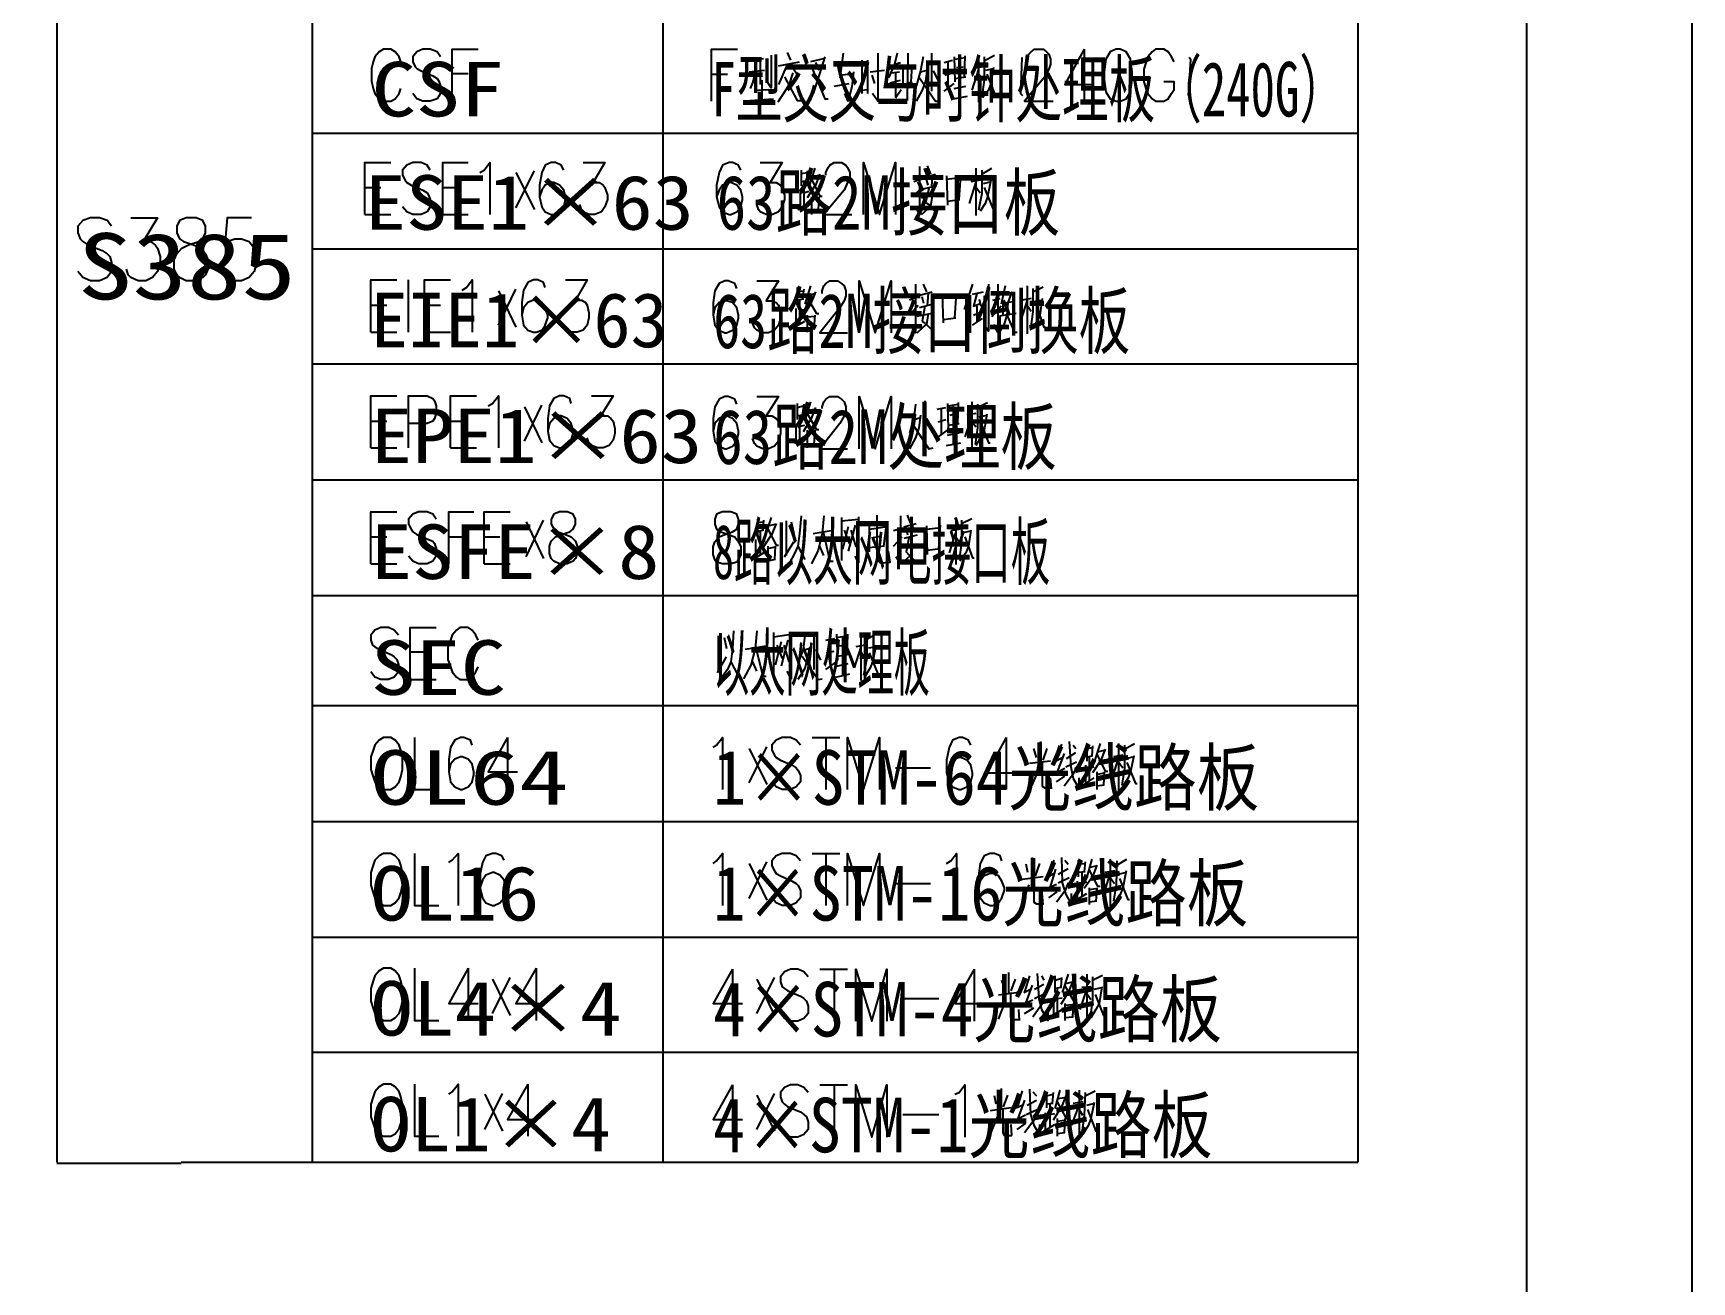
# Model space of a CAD drawing. Header units: metres. Extents: x 17 to 1264, y 17 to 859.
# Drawn here: x 922.9 to 1207.4, y 437.8 to 652 of the extents above; entities that cross this region are included whole.
import ezdxf

# ---------------------------------------------------------------- set-up
doc = ezdxf.new("R2010")
doc.units = ezdxf.units.M
for name, color, linetype in [('LINES', 7, 'Continuous'), ('POLYLINES', 4, 'Continuous'), ('RECTS', 7, 'Continuous'), ('TEXTS', 3, 'Continuous')]:
    doc.layers.add(name, color=color, linetype=linetype)

msp = doc.modelspace()

# ---------------------------------------------------------------- linework, layer by layer
at = {"layer": 'LINES'}
for p, q in [((1179.14, 45.22), (1179.14, 830.45)), ((926.92, 773.86), (926.92, 458.35)), ((970.7, 773.86), (970.7, 458.35)), ((1150.12, 773.86), (1150.12, 458.35)), ((970.7, 654.77), (970.7, 634.9)), ((1030.89, 654.77), (1030.89, 634.9)), ((1103.18, 649.3), (1103.18, 640.37)), ((1046.3, 647.42), (1048.17, 647.71)), ((1047.59, 647.71), (1047.59, 643.25)), ((1048.6, 647.42), (1048.6, 644.26)), ((1050.76, 646.42), (1054.36, 647.14)), ((1052.06, 646.27), (1050.76, 643.25)), ((1052.2, 648.72), (1052.78, 647.42)), ((1053.07, 646.27), (1054.22, 644.54)), ((1058.68, 647.71), (1056.23, 647.14)), ((1057.1, 646.99), (1057.67, 645.7)), ((1061.85, 648.58), (1061.27, 644.4)), ((1061.56, 646.7), (1064.01, 647.14)), ((1065.02, 647.42), (1065.02, 641.66)), ((1065.02, 646.99), (1066.03, 647.14)), ((1066.03, 647.42), (1066.03, 641.66)), ((1070.63, 646.7), (1071.64, 646.99)), ((1072.07, 646.42), (1072.07, 642.96)), ((1073.66, 646.13), (1072.07, 645.84)), ((1072.94, 648.58), (1072.79, 640.51)), ((1073.51, 643.68), (1073.66, 646.42)), ((1076.97, 648.58), (1076.97, 642.1)), ((1079.13, 646.99), (1080.57, 647.42)), ((1079.85, 642.67), (1079.85, 647.14)), ((1080.86, 648), (1081, 643.68)), ((1081, 647.57), (1082.73, 647.86)), ((1081.29, 646.13), (1082.44, 646.27)), ((1081.87, 647.71), (1081.87, 641.09)), ((1082.73, 648.14), (1082.59, 644.54)), ((1085.75, 646.27), (1084.17, 645.98)), ((1085.03, 648.29), (1085.03, 640.22)), ((1086.04, 647.28), (1087.77, 648.29)), ((1086.33, 645.7), (1087.63, 645.98)), ((994.75, 645.12), (997.48, 645.12)), ((1039.24, 644.98), (1041.98, 644.98)), ((1045.72, 645.41), (1048.31, 645.7)), ((1047.88, 643.97), (1047.88, 640.66)), ((1060.27, 642.96), (1062.86, 643.39)), ((1061.27, 644.83), (1063.58, 645.12)), ((1065.02, 644.83), (1065.88, 645.12)), ((1066.46, 645.41), (1068.91, 645.7)), ((1066.75, 644.83), (1067.18, 643.39)), ((1069.91, 643.54), (1071.64, 643.97)), ((1070.06, 645.26), (1071.5, 645.41)), ((1070.78, 645.41), (1070.78, 641.09)), ((1072.07, 643.25), (1073.66, 643.68)), ((1075.1, 645.41), (1076.25, 645.7)), ((1077.26, 645.55), (1078.27, 643.68)), ((1079.13, 642.1), (1080.86, 643.39)), ((1079.27, 644.83), (1080.57, 645.26)), ((1081, 644.26), (1082.87, 644.54)), ((1085.03, 645.84), (1083.88, 642.24)), ((1085.03, 645.12), (1085.75, 644.11)), ((1045.87, 640.51), (1049.9, 640.8)), ((1046.73, 642.24), (1049.03, 642.38)), ((1065.02, 642.24), (1066.03, 642.38)), ((1070.78, 640.94), (1071.79, 642.38)), ((1075.39, 642.24), (1074.38, 640.37)), ((1080.71, 640.8), (1083.16, 641.23)), ((1080.86, 642.53), (1082.87, 642.96)), ((970.7, 634.9), (1037.08, 634.9)), ((970.7, 634.9), (970.7, 615.02)), ((1030.89, 634.9), (1030.89, 615.02)), ((1037.08, 634.9), (1150.12, 634.9)), ((1076.25, 629.28), (1076.83, 627.84)), ((1005.69, 622.08), (1008.86, 628.42)), ((1005.69, 628.13), (1008.86, 621.79)), ((1054.65, 628.56), (1054.65, 625.82)), ((1054.65, 627.98), (1055.66, 628.13)), ((1055.66, 626.69), (1054.65, 626.54)), ((1055.08, 626.54), (1055.08, 622.51)), ((1055.66, 628.42), (1055.51, 626.69)), ((1056.95, 628.85), (1055.95, 625.68)), ((1056.38, 627.41), (1057.67, 627.7)), ((1057.82, 627.84), (1056.95, 625.68)), ((1075.39, 626.98), (1073.95, 626.54)), ((1075.67, 627.26), (1077.69, 627.84)), ((1076.39, 625.97), (1076.11, 626.98)), ((1077.11, 627.7), (1076.97, 625.68)), ((1079.56, 627.55), (1079.71, 622.51)), ((1079.56, 626.98), (1081.87, 627.26)), ((1081.72, 623.52), (1082.01, 627.55)), ((1084.6, 626.54), (1083.45, 622.8)), ((1085.32, 626.83), (1083.74, 626.54)), ((1084.6, 628.85), (1084.6, 620.78)), ((1085.61, 627.84), (1087.34, 628.85)), ((1085.9, 626.26), (1087.05, 626.54)), ((979.77, 625.54), (982.51, 625.54)), ((993.16, 625.54), (995.75, 625.54)), ((1054.51, 622.08), (1054.51, 625.1)), ((1055.08, 624.67), (1055.95, 624.96)), ((1056.95, 625.82), (1055.66, 623.81)), ((1056.38, 623.95), (1056.38, 620.93)), ((1056.38, 623.66), (1057.67, 623.81)), ((1057.67, 623.95), (1057.53, 621.65)), ((1073.8, 623.95), (1075.39, 625.68)), ((1075.24, 623.81), (1077.98, 624.38)), ((1077.83, 625.82), (1075.53, 625.25)), ((1076.54, 625.39), (1075.96, 622.94)), ((1077.11, 624.1), (1076.83, 622.37)), ((1079.71, 623.23), (1081.87, 623.52)), ((1084.6, 625.68), (1085.32, 624.67)), ((979.77, 620.93), (984.23, 620.93)), ((993.16, 620.93), (997.48, 620.93)), ((1054.07, 621.79), (1055.95, 622.94)), ((1057.67, 621.65), (1056.38, 621.5)), ((1076.68, 622.51), (1075.96, 622.94)), ((1076.68, 622.51), (1077.83, 621.22)), ((970.7, 615.02), (1037.08, 615.02)), ((970.7, 615.02), (970.7, 595.3)), ((1030.89, 615.02), (1030.89, 595.3)), ((1037.08, 615.02), (1150.12, 615.02)), ((987.26, 600.77), (987.26, 609.7)), ((1075.53, 608.98), (1076.11, 607.68)), ((1084.03, 608.98), (1082.59, 604.66)), ((1002.67, 601.92), (1005.69, 608.11)), ((1002.67, 607.82), (1005.69, 601.63)), ((1053.93, 608.4), (1053.93, 605.52)), ((1053.93, 607.68), (1054.94, 607.82)), ((1055.08, 606.38), (1053.93, 606.24)), ((1054.36, 606.24), (1054.36, 602.21)), ((1055.08, 608.11), (1054.79, 606.38)), ((1056.23, 608.69), (1055.23, 605.52)), ((1055.8, 607.1), (1056.95, 607.39)), ((1057.1, 607.68), (1056.23, 605.52)), ((1074.67, 606.82), (1073.23, 606.24)), ((1074.95, 607.1), (1077.11, 607.68)), ((1075.67, 605.66), (1075.39, 606.82)), ((1076.39, 607.39), (1076.25, 605.38)), ((1078.84, 607.25), (1078.99, 602.35)), ((1078.84, 606.67), (1081.15, 606.96)), ((1081, 603.22), (1081.29, 607.39)), ((1083.59, 607.1), (1083.59, 600.62)), ((1084.03, 607.25), (1085.9, 607.68)), ((1085.18, 606.38), (1085.47, 605.23)), ((1086.04, 606.96), (1086.04, 603.36)), ((1087.48, 606.24), (1088.78, 606.53)), ((1089.64, 608.69), (1088.92, 605.52)), ((1089.35, 607.25), (1090.65, 607.54)), ((1090.79, 607.68), (1090.07, 605.81)), ((1090.94, 606.24), (1090.94, 603.94)), ((1093.39, 606.24), (1092.23, 602.64)), ((1094.11, 606.53), (1092.52, 606.24)), ((1093.39, 608.69), (1093.39, 600.48)), ((1094.39, 607.68), (1096.12, 608.54)), ((1094.83, 606.1), (1095.98, 606.24)), ((980.78, 605.38), (983.51, 605.38)), ((989.99, 605.38), (992.73, 605.38)), ((1053.79, 601.78), (1053.79, 604.8)), ((1054.36, 604.51), (1055.23, 604.66)), ((1056.23, 605.52), (1054.94, 603.5)), ((1055.66, 603.65), (1055.66, 600.77)), ((1055.66, 603.36), (1056.95, 603.5)), ((1056.95, 603.65), (1056.81, 601.34)), ((1073.23, 603.65), (1074.67, 605.38)), ((1074.52, 603.5), (1077.4, 604.08)), ((1077.26, 605.52), (1074.95, 604.94)), ((1075.82, 605.23), (1075.39, 602.64)), ((1076.39, 603.94), (1076.11, 602.06)), ((1084.17, 603.65), (1085.47, 604.22)), ((1084.75, 605.23), (1084.75, 602.5)), ((1088.92, 605.23), (1087.34, 603.36)), ((1091.51, 603.94), (1088.63, 603.5)), ((1090.94, 605.95), (1089.21, 605.66)), ((1089.21, 605.81), (1089.21, 603.65)), ((1093.39, 605.38), (1094.11, 604.37)), ((980.78, 600.77), (985.24, 600.77)), ((989.99, 600.77), (994.46, 600.77)), ((1053.5, 601.63), (1055.23, 602.64)), ((1056.95, 601.34), (1055.66, 601.2)), ((1075.96, 602.21), (1075.39, 602.64)), ((1075.96, 602.21), (1077.26, 600.91)), ((1078.99, 602.93), (1081.15, 603.22)), ((1084.03, 601.92), (1085.75, 603.07)), ((970.7, 595.3), (1037.08, 595.3)), ((970.7, 595.3), (970.7, 575.42)), ((1030.89, 595.3), (1030.89, 575.42)), ((1037.08, 595.3), (1150.12, 595.3)), ((1007.13, 582.05), (1010.15, 588.24)), ((1007.13, 587.95), (1010.15, 581.76)), ((1053.93, 588.53), (1053.93, 585.79)), ((1053.93, 587.81), (1054.94, 588.1)), ((1055.08, 586.51), (1053.93, 586.37)), ((1054.36, 586.51), (1054.36, 582.34)), ((1055.08, 588.38), (1054.79, 586.51)), ((1056.23, 588.82), (1055.23, 585.65)), ((1055.8, 587.38), (1056.95, 587.52)), ((1057.1, 587.81), (1056.23, 585.65)), ((1075.82, 588.96), (1075.82, 582.62)), ((1077.98, 587.52), (1079.42, 587.81)), ((1078.7, 583.06), (1078.7, 587.66)), ((1079.71, 588.53), (1079.85, 584.21)), ((1079.85, 588.1), (1081.58, 588.38)), ((1080.14, 586.51), (1081.15, 586.8)), ((1080.71, 588.1), (1080.71, 581.62)), ((1081.58, 588.67), (1081.43, 585.07)), ((1083.88, 586.37), (1082.73, 582.77)), ((1084.6, 586.8), (1083.02, 586.51)), ((1083.88, 588.82), (1083.88, 580.75)), ((1084.89, 587.81), (1086.62, 588.67)), ((1085.18, 586.22), (1086.47, 586.51)), ((980.78, 585.5), (983.51, 585.5)), ((994.46, 585.5), (997.19, 585.5)), ((1053.79, 581.9), (1053.79, 584.93)), ((1054.36, 584.64), (1055.23, 584.78)), ((1056.23, 585.79), (1054.94, 583.63)), ((1055.66, 583.92), (1055.66, 580.9)), ((1055.66, 583.49), (1056.95, 583.63)), ((1056.95, 583.92), (1056.81, 581.47)), ((1073.95, 585.79), (1075.1, 586.08)), ((1076.11, 585.94), (1077.11, 584.21)), ((1077.98, 582.62), (1079.71, 583.92)), ((1078.12, 585.36), (1079.42, 585.79)), ((1079.71, 583.06), (1081.72, 583.49)), ((1079.85, 584.78), (1081.72, 585.07)), ((1083.88, 585.5), (1084.6, 584.5)), ((980.78, 580.9), (985.24, 580.9)), ((994.46, 580.9), (998.92, 580.9)), ((1053.5, 581.76), (1055.23, 582.91)), ((1056.95, 581.47), (1055.66, 581.33)), ((1074.23, 582.62), (1073.23, 580.75)), ((1079.56, 581.33), (1082.01, 581.76)), ((970.7, 575.42), (1037.08, 575.42)), ((970.7, 575.42), (970.7, 536.69)), ((1030.89, 575.42), (1030.89, 555.55)), ((1037.08, 575.42), (1150.12, 575.42)), ((1058.54, 569.23), (1058.25, 566.21)), ((1072.79, 569.38), (1073.37, 567.94)), ((1007.42, 562.18), (1010.44, 568.51)), ((1007.42, 568.22), (1010.44, 561.89)), ((1047.16, 568.66), (1047.16, 565.92)), ((1047.16, 568.08), (1048.17, 568.22)), ((1048.17, 566.78), (1047.16, 566.5)), ((1047.59, 566.64), (1047.59, 562.46)), ((1048.17, 568.51), (1048.03, 566.78)), ((1049.47, 568.94), (1048.46, 565.78)), ((1048.89, 567.5), (1050.19, 567.79)), ((1050.33, 567.94), (1049.47, 565.78)), ((1052.06, 568.37), (1052.06, 562.46)), ((1052.92, 568.22), (1053.35, 566.21)), ((1056.67, 566.21), (1060.12, 566.78)), ((1058.39, 566.5), (1059.55, 561.46)), ((1061.56, 568.94), (1061.56, 561.6)), ((1061.56, 568.37), (1064.44, 568.66)), ((1062.71, 567.36), (1061.71, 563.47)), ((1061.99, 566.78), (1062.86, 564.48)), ((1063.87, 567.65), (1062.71, 563.18)), ((1063.15, 566.78), (1064.01, 563.9)), ((1066.31, 567.79), (1066.31, 563.04)), ((1066.31, 566.93), (1069.05, 567.36)), ((1069.19, 567.65), (1068.76, 564.05)), ((1071.93, 567.07), (1070.49, 566.64)), ((1072.22, 567.36), (1074.38, 567.94)), ((1072.94, 565.92), (1072.65, 567.07)), ((1073.8, 567.79), (1073.51, 565.63)), ((1076.11, 567.5), (1076.25, 562.61)), ((1076.11, 566.93), (1078.55, 567.22)), ((1076.25, 566.93), (1078.55, 567.22)), ((1078.27, 563.62), (1078.55, 567.65)), ((1081.15, 566.5), (1079.99, 562.9)), ((1081.87, 566.93), (1080.28, 566.64)), ((1081.15, 568.94), (1081.15, 560.88)), ((1082.15, 567.94), (1083.88, 568.8)), ((1082.44, 566.35), (1083.74, 566.64)), ((980.78, 565.63), (983.51, 565.63)), ((994.17, 565.63), (996.76, 565.63)), ((1000.22, 565.63), (1002.95, 565.63)), ((1046.87, 562.03), (1046.87, 565.2)), ((1047.59, 564.77), (1048.46, 564.91)), ((1049.47, 565.92), (1048.17, 563.9)), ((1048.89, 564.05), (1048.89, 561.02)), ((1048.89, 563.62), (1050.19, 563.9)), ((1050.19, 564.05), (1050.04, 561.74)), ((1051.77, 562.18), (1053.35, 564.77)), ((1058.54, 562.46), (1057.82, 564.05)), ((1068.91, 564.05), (1066.31, 563.76)), ((1066.75, 565.49), (1068.47, 565.78)), ((1070.49, 564.05), (1071.93, 565.63)), ((1071.93, 563.9), (1074.67, 564.34)), ((1074.52, 565.92), (1072.22, 565.34)), ((1073.08, 565.49), (1072.65, 563.04)), ((1073.8, 564.19), (1073.37, 562.46)), ((1076.25, 563.33), (1078.55, 563.62)), ((1081.15, 565.63), (1081.87, 564.62)), ((980.78, 561.02), (985.24, 561.02)), ((1000.22, 561.02), (1004.68, 561.02)), ((1046.59, 561.89), (1048.46, 563.04)), ((1050.19, 561.74), (1048.89, 561.46)), ((1059.55, 561.46), (1060.12, 561.46)), ((1073.23, 562.46), (1072.65, 563.04)), ((1073.23, 562.46), (1074.52, 561.17)), ((970.7, 555.55), (1037.08, 555.55)), ((1030.89, 555.55), (1030.89, 536.69)), ((1037.08, 555.55), (1150.12, 555.55)), ((1047.02, 549.5), (1046.73, 546.48)), ((1049.9, 549.22), (1049.9, 541.87)), ((1056.81, 549.36), (1056.81, 542.88)), ((1064.87, 549.22), (1064.87, 541.01)), ((1040.39, 548.64), (1040.39, 542.59)), ((1041.4, 548.35), (1041.83, 546.48)), ((1045, 546.34), (1048.6, 546.91)), ((1046.87, 546.62), (1048.03, 541.73)), ((1049.9, 548.5), (1052.92, 548.93)), ((1051.19, 547.63), (1050.19, 543.6)), ((1050.47, 547.06), (1051.34, 544.75)), ((1052.35, 547.92), (1051.19, 543.46)), ((1051.63, 547.06), (1052.49, 544.18)), ((1054.94, 546.19), (1055.95, 546.48)), ((1058.83, 547.92), (1060.41, 548.21)), ((1059.69, 543.46), (1059.69, 548.06)), ((1060.7, 548.93), (1060.84, 544.46)), ((1060.7, 548.35), (1062.43, 548.64)), ((1060.99, 546.91), (1062.14, 547.06)), ((1061.71, 548.5), (1061.71, 542.02)), ((1062.57, 548.93), (1062.43, 545.47)), ((1064.87, 546.77), (1063.72, 543.17)), ((1065.59, 547.06), (1064.01, 546.77)), ((1065.88, 548.06), (1067.61, 549.07)), ((1066.17, 546.62), (1067.32, 546.77)), ((987.55, 545.9), (990.28, 545.9)), ((1040.25, 542.3), (1041.83, 545.04)), ((1047.02, 542.59), (1046.3, 544.32)), ((1057.1, 546.34), (1057.96, 544.46)), ((1058.83, 542.88), (1060.7, 544.18)), ((1058.97, 545.76), (1060.27, 546.05)), ((1060.7, 543.46), (1062.71, 543.89)), ((1060.84, 545.18), (1062.57, 545.47)), ((1064.87, 545.9), (1065.45, 544.9)), ((987.55, 541.15), (992.01, 541.15)), ((1048.03, 541.73), (1048.6, 541.73)), ((1055.23, 543.02), (1054.07, 541.15)), ((1060.55, 541.58), (1063, 542.16)), ((970.7, 536.69), (1037.08, 536.69)), ((970.7, 536.69), (970.7, 536.69)), ((970.7, 536.69), (970.7, 458.35)), ((1030.89, 536.69), (1030.89, 536.69)), ((1030.89, 536.69), (1030.89, 516.82)), ((1037.08, 536.69), (1150.12, 536.69)), ((1004.25, 531.22), (1004.25, 522.29)), ((1045.72, 523.44), (1048.75, 529.63)), ((1045.72, 529.34), (1048.75, 523.15)), ((1056.52, 531.22), (1061.27, 531.22)), ((1058.83, 531.22), (1058.83, 522.29)), ((1089.79, 531.22), (1089.79, 522.29)), ((1094.97, 527.76), (1094.54, 529.34)), ((1095.69, 530.5), (1095.69, 527.04)), ((1096.12, 527.33), (1096.84, 529.34)), ((1099.29, 530.06), (1098.43, 527.33)), ((1101.31, 529.92), (1101.74, 529.34)), ((1103.61, 529.92), (1103.61, 527.18)), ((1103.61, 529.34), (1104.62, 529.49)), ((1104.62, 529.78), (1104.47, 528.05)), ((1105.91, 530.21), (1104.91, 527.04)), ((1109.08, 530.21), (1109.08, 522.14)), ((1110.09, 529.2), (1111.82, 530.21)), ((1097.42, 527.18), (1093.82, 526.75)), ((1098.28, 527.18), (1099.43, 527.76)), ((1099.72, 528.48), (1098.57, 525.31)), ((1100.01, 526.18), (1101.88, 527.04)), ((1100.15, 527.62), (1101.74, 528.62)), ((1103.47, 523.3), (1103.47, 526.46)), ((1104.62, 528.05), (1103.61, 527.76)), ((1104.04, 527.9), (1104.04, 523.87)), ((1105.91, 527.18), (1104.62, 525.17)), ((1105.48, 528.77), (1106.63, 529.06)), ((1106.78, 529.2), (1105.91, 527.04)), ((1109.08, 527.76), (1107.93, 524.16)), ((1109.8, 528.19), (1108.22, 527.9)), ((1109.08, 527.04), (1109.8, 526.03)), ((1110.38, 527.62), (1111.53, 527.9)), ((1070.78, 526.03), (1076.83, 526.03)), ((1097.56, 522.43), (1097.42, 524.3)), ((1099.87, 525.89), (1098.43, 525.17)), ((1098.43, 523.58), (1099.87, 524.59)), ((1103.18, 523.15), (1104.91, 524.3)), ((1104.04, 526.03), (1104.91, 526.18)), ((1105.34, 525.31), (1105.34, 522.29)), ((1105.34, 524.88), (1106.63, 525.17)), ((1106.63, 525.31), (1106.49, 523.01)), ((1106.63, 523.01), (1105.34, 522.86)), ((970.7, 516.82), (1037.08, 516.82)), ((1030.89, 516.82), (1030.89, 496.94)), ((1037.08, 516.82), (1150.12, 516.82)), ((1045.72, 503.57), (1048.75, 509.9)), ((1045.72, 509.62), (1048.75, 503.28)), ((1056.52, 511.34), (1061.27, 511.34)), ((1058.83, 511.34), (1058.83, 502.42)), ((1093.53, 508.03), (1093.24, 509.47)), ((1094.25, 510.62), (1094.25, 507.17)), ((1094.83, 507.46), (1095.55, 509.62)), ((1097.99, 510.19), (1097.13, 507.46)), ((1099.87, 510.19), (1100.44, 509.47)), ((1102.17, 510.19), (1102.17, 507.31)), ((1102.17, 509.47), (1103.18, 509.62)), ((1103.32, 509.9), (1103.18, 508.18)), ((1104.47, 510.34), (1103.61, 507.31)), ((1107.64, 510.34), (1107.64, 502.27)), ((1108.79, 509.33), (1110.52, 510.34)), ((1096.12, 507.31), (1092.52, 506.88)), ((1096.99, 507.31), (1097.99, 507.89)), ((1098.28, 508.61), (1097.27, 505.44)), ((1098.71, 507.74), (1100.44, 508.75)), ((1098.71, 506.3), (1100.59, 507.17)), ((1102.03, 503.57), (1102.03, 506.59)), ((1103.32, 508.18), (1102.17, 508.03)), ((1102.75, 508.03), (1102.75, 504)), ((1104.62, 507.31), (1103.18, 505.3)), ((1104.04, 508.9), (1105.19, 509.18)), ((1105.34, 509.33), (1104.62, 507.31)), ((1107.64, 508.03), (1106.49, 504.29)), ((1108.51, 508.32), (1106.78, 508.03)), ((1107.64, 507.17), (1108.36, 506.16)), ((1109.08, 507.74), (1110.23, 508.03)), ((1070.78, 506.16), (1076.83, 506.16)), ((1092.52, 502.78), (1093.75, 505.94)), ((1096.12, 502.56), (1095.98, 504.43)), ((1098.43, 506.02), (1097.13, 505.44)), ((1097.13, 503.71), (1098.57, 504.72)), ((1101.74, 503.28), (1103.61, 504.43)), ((1102.75, 506.16), (1103.61, 506.45)), ((1104.04, 505.44), (1104.04, 502.56)), ((1104.04, 505.15), (1105.19, 505.3)), ((1105.34, 505.44), (1105.19, 503.14)), ((1105.34, 503.14), (1104.04, 502.99)), ((970.7, 496.94), (1037.08, 496.94)), ((1030.89, 496.94), (1030.89, 477.22)), ((1037.08, 496.94), (1150.12, 496.94)), ((997.48, 491.62), (997.48, 482.69)), ((1001.66, 483.84), (1004.68, 490.03)), ((1001.66, 489.74), (1004.68, 483.55)), ((1009.15, 491.62), (1009.15, 482.69)), ((1042.84, 491.47), (1042.84, 482.54)), ((1047.02, 483.84), (1050.04, 490.03)), ((1047.02, 489.74), (1050.04, 483.55)), ((1057.82, 491.47), (1062.57, 491.47)), ((1060.27, 491.47), (1060.27, 482.54)), ((1084.31, 491.47), (1084.31, 482.54)), ((1089.5, 488.16), (1089.07, 489.6)), ((1090.22, 490.9), (1090.22, 487.3)), ((1090.65, 487.73), (1091.37, 489.74)), ((1093.82, 490.32), (1092.95, 487.58)), ((1095.83, 490.32), (1096.27, 489.6)), ((1098.14, 490.32), (1098.14, 487.44)), ((1098.14, 489.6), (1099.15, 489.89)), ((1099.29, 490.03), (1099.15, 488.3)), ((1100.44, 490.61), (1099.43, 487.44)), ((1101.31, 489.6), (1100.44, 487.44)), ((1103.61, 490.61), (1103.61, 482.4)), ((1104.62, 489.6), (1106.35, 490.46)), ((1091.95, 487.44), (1088.49, 487.01)), ((1092.81, 487.44), (1093.96, 488.02)), ((1094.25, 488.74), (1093.1, 485.57)), ((1094.68, 488.02), (1096.27, 488.88)), ((1094.68, 486.43), (1096.41, 487.3)), ((1097.99, 483.7), (1097.99, 486.72)), ((1099.29, 488.3), (1098.14, 488.16)), ((1098.57, 488.3), (1098.57, 484.13)), ((1100.44, 487.44), (1099.15, 485.42)), ((1100.01, 489.02), (1101.16, 489.31)), ((1103.61, 488.16), (1102.46, 484.56)), ((1104.33, 488.45), (1102.75, 488.3)), ((1103.61, 487.3), (1104.33, 486.29)), ((1104.91, 488.02), (1106.2, 488.3)), ((1072.07, 486.43), (1078.27, 486.43)), ((1088.49, 482.9), (1089.71, 486.07)), ((1092.09, 482.69), (1091.95, 484.56)), ((1094.39, 486.14), (1092.95, 485.57)), ((1092.95, 483.84), (1094.54, 484.85)), ((1097.71, 483.55), (1099.43, 484.56)), ((1098.57, 486.43), (1099.43, 486.58)), ((1099.87, 485.57), (1099.87, 482.69)), ((1099.87, 485.28), (1101.16, 485.42)), ((1101.31, 485.57), (1101.16, 483.26)), ((1101.31, 483.26), (1099.87, 483.12)), ((970.7, 477.22), (1037.08, 477.22)), ((1030.89, 477.22), (1030.89, 458.35)), ((1037.08, 477.22), (1150.12, 477.22)), ((1000.36, 463.97), (1003.39, 470.16)), ((1000.36, 470.02), (1003.39, 463.68)), ((1007.71, 471.74), (1007.71, 462.82)), ((1042.84, 471.6), (1042.84, 462.67)), ((1047.02, 463.97), (1050.04, 470.16)), ((1047.02, 469.87), (1050.04, 463.68)), ((1057.82, 471.6), (1062.57, 471.6)), ((1060.27, 471.6), (1060.27, 462.67)), ((1088.06, 468.29), (1087.77, 469.73)), ((1088.92, 471.02), (1088.92, 467.42)), ((1089.35, 467.86), (1090.07, 469.87)), ((1092.52, 470.59), (1091.66, 467.71)), ((1094.39, 470.45), (1094.97, 469.73)), ((1096.7, 470.45), (1096.7, 467.71)), ((1096.7, 469.73), (1097.85, 470.02)), ((1097.85, 470.3), (1097.71, 468.43)), ((1099, 470.74), (1098.14, 467.57)), ((1100.01, 469.73), (1099.15, 467.57)), ((1102.31, 470.74), (1102.31, 462.67)), ((1103.32, 469.73), (1105.05, 470.59)), ((1090.65, 467.71), (1087.05, 467.14)), ((1091.51, 467.71), (1092.52, 468.14)), ((1092.95, 469.01), (1091.8, 465.84)), ((1093.24, 466.56), (1095.11, 467.42)), ((1093.39, 468.14), (1094.97, 469.01)), ((1096.55, 463.82), (1096.55, 466.85)), ((1097.85, 468.43), (1096.7, 468.29)), ((1097.27, 468.43), (1097.27, 464.26)), ((1097.27, 466.56), (1098.14, 466.7)), ((1099.15, 467.71), (1097.85, 465.55)), ((1098.57, 469.3), (1099.87, 469.44)), ((1102.31, 468.29), (1101.02, 464.69)), ((1103.03, 468.72), (1101.31, 468.43)), ((1102.31, 467.42), (1102.89, 466.42)), ((1103.61, 468.14), (1104.76, 468.43)), ((1072.07, 466.56), (1078.27, 466.56)), ((1087.05, 463.03), (1088.35, 466.27)), ((1090.79, 462.96), (1090.65, 464.83)), ((1093.1, 466.42), (1091.66, 465.7)), ((1091.66, 463.97), (1093.1, 464.98)), ((1096.27, 463.68), (1098.14, 464.83)), ((1098.57, 465.84), (1098.57, 462.82)), ((1098.57, 465.41), (1099.87, 465.55)), ((1099.87, 465.84), (1099.72, 463.39)), ((1099.87, 463.39), (1098.57, 463.25)), ((926.92, 458.21), (948.23, 458.21)), ((948.23, 458.35), (1037.08, 458.35)), ((1030.89, 458.35), (1030.89, 458.35)), ((1037.08, 458.35), (1150.12, 458.35))]:
    msp.add_line(p, q, dxfattribs=at)
at = {"layer": 'POLYLINES'}
for points in [[(985.96, 647.14), (985.67, 648), (984.95, 648.86), (984.23, 649.3), (982.94, 649.3), (982.22, 648.86), (981.5, 648), (981.21, 647.14), (980.92, 645.98), (980.92, 643.82), (981.21, 642.53), (981.5, 641.66), (982.22, 640.8), (982.94, 640.37), (984.23, 640.37), (984.95, 640.8), (985.67, 641.66), (985.96, 642.53)], [(992.73, 648), (992.15, 648.86), (991, 649.3), (989.71, 649.3), (988.7, 648.86), (987.98, 648), (987.98, 647.14), (988.41, 646.27), (988.7, 645.98), (989.42, 645.55), (991.43, 644.69), (992.15, 644.26), (992.44, 643.82), (992.73, 642.96), (992.73, 641.66), (992.15, 640.8), (991, 640.37), (989.71, 640.37), (988.7, 640.8), (987.98, 641.66)], [(994.75, 640.37), (994.75, 649.3), (999.21, 649.3)], [(1039.24, 640.37), (1039.24, 649.3), (1043.71, 649.3)], [(1093.39, 647.14), (1093.39, 647.57), (1093.67, 648.43), (1094.11, 648.86), (1094.68, 649.3), (1096.12, 649.3), (1096.7, 648.86), (1097.13, 648.43), (1097.42, 647.57), (1097.42, 646.7), (1097.13, 645.84), (1096.41, 644.54), (1092.95, 640.37), (1097.85, 640.37)], [(1103.18, 649.3), (1099.87, 643.25), (1104.91, 643.25)], [(1108.65, 649.3), (1107.64, 648.86), (1106.92, 647.57), (1106.63, 645.41), (1106.63, 644.11), (1106.92, 641.95), (1107.64, 640.8), (1108.65, 640.37), (1109.37, 640.37), (1110.38, 640.8), (1111.1, 641.95), (1111.39, 644.11), (1111.39, 645.41), (1111.1, 647.57), (1110.38, 648.86), (1109.37, 649.3), (1108.65, 649.3)], [(1118.59, 647.14), (1118.15, 648), (1117.58, 648.86), (1116.86, 649.3), (1115.42, 649.3), (1114.84, 648.86), (1114.12, 648), (1113.83, 647.14), (1113.4, 645.84), (1113.4, 643.68), (1113.83, 642.38), (1114.12, 641.66), (1114.84, 640.8), (1115.42, 640.37), (1116.86, 640.37), (1117.58, 640.8), (1118.15, 641.66), (1118.59, 642.38), (1118.59, 643.68), (1116.86, 643.68)], [(1046.87, 647.42), (1046.87, 645.55), (1046.3, 643.54), (1045.87, 642.53)], [(1049.47, 648.29), (1049.47, 642.67), (1048.75, 643.82)], [(1058.68, 648), (1057.39, 643.82), (1056.67, 641.66), (1055.95, 640.66)], [(1056.38, 646.27), (1058.68, 640.8), (1059.26, 640.8)], [(1067.75, 648.58), (1067.75, 640.37), (1066.89, 641.66)], [(1071.07, 648.58), (1070.63, 646.7), (1069.63, 644.4)], [(1075.53, 648), (1075.1, 645.55), (1074.38, 642.96)], [(1076.25, 645.98), (1075.96, 643.82), (1075.39, 642.24)], [(1086.04, 648), (1086.04, 643.97), (1085.61, 641.09)], [(1087.63, 646.13), (1087.19, 643.39), (1086.76, 642.24), (1085.75, 640.94)], [(1092.5, 647.86), (1092.28, 641.7), (1092.57, 641.35)], [(1121.09, 641.35), (1121.45, 647.49), (1121.17, 647.86)], [(1053.21, 645.26), (1052.49, 643.1), (1050.62, 640.22)], [(1051.77, 644.54), (1053.93, 640.51), (1054.65, 640.51)], [(1063.58, 645.41), (1063.29, 642.82), (1062.71, 640.37), (1062.14, 641.66)], [(1074.95, 644.4), (1077.69, 640.37), (1078.41, 640.37)], [(1086.47, 644.98), (1087.91, 641.38), (1088.2, 641.38)], [(979.77, 620.93), (979.77, 629.86), (984.23, 629.86)], [(991, 628.56), (990.43, 629.42), (989.42, 629.86), (987.98, 629.86), (986.97, 629.42), (986.25, 628.56), (986.25, 627.7), (986.68, 626.83), (986.97, 626.4), (987.69, 625.97), (989.71, 625.1), (990.43, 624.67), (990.71, 624.24), (991, 623.52), (991, 622.22), (990.43, 621.36), (989.42, 620.93), (987.98, 620.93), (986.97, 621.36), (986.25, 622.22)], [(993.16, 620.93), (993.16, 629.86), (997.48, 629.86)], [(999.5, 628.13), (1000.22, 628.56), (1001.23, 629.86), (1001.23, 620.93)], [(1013.9, 628.56), (1013.47, 629.42), (1012.46, 629.86), (1011.74, 629.86), (1010.73, 629.42), (1010.15, 628.13), (1009.72, 625.97), (1009.72, 623.95), (1010.15, 622.22), (1010.73, 621.36), (1011.74, 620.93), (1012.17, 620.93), (1013.18, 621.36), (1013.9, 622.22), (1014.19, 623.52), (1014.19, 623.95), (1013.9, 625.1), (1013.18, 625.97), (1012.17, 626.4), (1011.74, 626.4), (1010.73, 625.97), (1010.15, 625.1), (1009.72, 623.95)], [(1017.21, 629.86), (1020.95, 629.86), (1018.94, 626.4), (1019.95, 626.4), (1020.67, 625.97), (1020.95, 625.54), (1021.39, 624.24), (1021.39, 623.52), (1020.95, 622.22), (1020.38, 621.36), (1019.23, 620.93), (1018.22, 620.93), (1017.21, 621.36), (1016.92, 621.79), (1016.63, 622.66)], [(1044.28, 628.56), (1043.85, 629.42), (1042.84, 629.86), (1042.27, 629.86), (1041.11, 629.42), (1040.54, 628.13), (1040.11, 625.97), (1040.11, 623.95), (1040.54, 622.22), (1041.11, 621.36), (1042.27, 620.93), (1042.55, 620.93), (1043.56, 621.36), (1044.28, 622.22), (1044.57, 623.52), (1044.57, 623.95), (1044.28, 625.1), (1043.56, 625.97), (1042.55, 626.4), (1042.27, 626.4), (1041.11, 625.97), (1040.54, 625.1), (1040.11, 623.95)], [(1047.59, 629.86), (1051.34, 629.86), (1049.32, 626.4), (1050.33, 626.4), (1051.05, 625.97), (1051.34, 625.54), (1051.77, 624.24), (1051.77, 623.52), (1051.34, 622.22), (1050.76, 621.36), (1049.75, 620.93), (1048.6, 620.93), (1047.59, 621.36), (1047.31, 621.79), (1047.02, 622.66)], [(1058.83, 627.7), (1058.83, 628.13), (1059.26, 628.99), (1059.55, 629.42), (1060.27, 629.86), (1061.56, 629.86), (1062.28, 629.42), (1062.57, 628.99), (1063, 628.13), (1063, 627.26), (1062.57, 626.4), (1061.99, 625.1), (1058.54, 620.93), (1063.29, 620.93)], [(1065.31, 620.93), (1065.31, 629.86), (1068.04, 620.93), (1070.78, 629.86), (1070.78, 620.93)], [(1074.95, 629.14), (1074.95, 620.93), (1074.38, 622.08)], [(1056.38, 626.98), (1057.82, 624.1), (1058.25, 624.1)], [(1085.61, 628.56), (1085.61, 624.53), (1085.03, 621.65)], [(1087.19, 626.83), (1086.62, 623.95), (1086.19, 622.8), (1085.32, 621.5)], [(1086.04, 625.54), (1087.48, 621.94), (1087.77, 621.94)], [(1075.24, 620.93), (1076.25, 621.79), (1076.83, 622.37)], [(936.28, 618.91), (935.56, 619.92), (934.27, 620.35), (932.68, 620.35), (931.39, 619.92), (930.52, 618.91), (930.52, 617.76), (930.95, 616.75), (931.39, 616.32), (932.25, 615.74), (934.7, 614.74), (935.56, 614.16), (935.99, 613.73), (936.28, 612.72), (936.28, 611.14), (935.56, 610.13), (934.27, 609.55), (932.68, 609.55), (931.39, 610.13), (930.52, 611.14)], [(939.59, 620.35), (944.2, 620.35), (941.75, 616.32), (942.91, 616.32), (943.77, 615.74), (944.2, 615.17), (944.63, 613.73), (944.63, 612.72), (944.2, 611.14), (943.34, 610.13), (942.19, 609.55), (940.89, 609.55), (939.59, 610.13), (939.16, 610.56), (938.87, 611.57)], [(949.1, 620.35), (947.95, 619.92), (947.51, 618.91), (947.51, 617.76), (947.95, 616.75), (948.67, 616.32), (950.39, 615.74), (951.69, 615.17), (952.41, 614.16), (952.84, 613.15), (952.84, 611.57), (952.41, 610.56), (951.98, 610.13), (950.83, 609.55), (949.1, 609.55), (947.95, 610.13), (947.51, 610.56), (947.08, 611.57), (947.08, 613.15), (947.51, 614.16), (948.38, 615.17), (949.53, 615.74), (951.26, 616.32), (951.98, 616.75), (952.41, 617.76), (952.41, 618.91), (951.98, 619.92), (950.83, 620.35), (949.1, 620.35)], [(960.33, 620.35), (956.15, 620.35), (955.72, 615.74), (956.15, 616.32), (957.45, 616.75), (958.6, 616.75), (959.9, 616.32), (960.76, 615.17), (961.19, 613.73), (961.19, 612.72), (960.76, 611.14), (959.9, 610.13), (958.6, 609.55), (957.45, 609.55), (956.15, 610.13), (955.72, 610.56), (955.29, 611.57)], [(980.78, 600.77), (980.78, 609.7), (985.24, 609.7)], [(989.99, 600.77), (989.99, 609.7), (994.46, 609.7)], [(996.47, 607.97), (997.19, 608.4), (998.2, 609.7), (998.2, 600.77)], [(1010.73, 608.4), (1010.44, 609.26), (1009.43, 609.7), (1008.71, 609.7), (1007.71, 609.26), (1006.99, 607.97), (1006.7, 605.81), (1006.7, 603.65), (1006.99, 601.92), (1007.71, 601.06), (1008.71, 600.77), (1009.15, 600.77), (1010.15, 601.06), (1010.73, 601.92), (1011.16, 603.22), (1011.16, 603.65), (1010.73, 604.94), (1010.15, 605.81), (1009.15, 606.24), (1008.71, 606.24), (1007.71, 605.81), (1006.99, 604.94), (1006.7, 603.65)], [(1014.19, 609.7), (1017.93, 609.7), (1015.91, 606.24), (1016.92, 606.24), (1017.64, 605.81), (1017.93, 605.38), (1018.22, 604.08), (1018.22, 603.22), (1017.93, 601.92), (1017.21, 601.06), (1016.2, 600.77), (1015.19, 600.77), (1014.19, 601.06), (1013.9, 601.49), (1013.47, 602.35)], [(1043.56, 608.26), (1043.27, 609.12), (1042.12, 609.55), (1041.55, 609.55), (1040.54, 609.12), (1039.82, 607.82), (1039.53, 605.81), (1039.53, 603.65), (1039.82, 601.92), (1040.54, 601.06), (1041.55, 600.62), (1041.83, 600.62), (1042.84, 601.06), (1043.56, 601.92), (1043.85, 603.22), (1043.85, 603.65), (1043.56, 604.94), (1042.84, 605.81), (1041.83, 606.1), (1041.55, 606.1), (1040.54, 605.81), (1039.82, 604.94), (1039.53, 603.65)], [(1047.02, 609.55), (1050.76, 609.55), (1048.6, 606.1), (1049.61, 606.1), (1050.33, 605.81), (1050.76, 605.38), (1051.05, 604.08), (1051.05, 603.22), (1050.76, 601.92), (1050.04, 601.06), (1049.03, 600.62), (1048.03, 600.62), (1047.02, 601.06), (1046.59, 601.49), (1046.3, 602.35)], [(1058.25, 607.39), (1058.25, 607.82), (1058.54, 608.69), (1058.83, 609.12), (1059.55, 609.55), (1060.84, 609.55), (1061.56, 609.12), (1061.99, 608.69), (1062.28, 607.82), (1062.28, 606.96), (1061.99, 606.1), (1061.27, 604.94), (1057.82, 600.62), (1062.57, 600.62)], [(1064.59, 600.62), (1064.59, 609.55), (1067.32, 600.62), (1070.06, 609.55), (1070.06, 600.62)], [(1074.23, 608.98), (1074.23, 600.62), (1073.66, 601.78)], [(1086.76, 608.98), (1086.76, 600.91), (1086.04, 602.06)], [(1088.35, 608.98), (1088.35, 600.77), (1087.63, 602.06)], [(1055.66, 606.67), (1057.24, 603.94), (1057.67, 603.94)], [(1084.75, 607.39), (1084.17, 605.23), (1085.32, 605.66)], [(1094.39, 608.26), (1094.39, 604.22), (1093.96, 601.34)], [(1095.98, 606.53), (1095.55, 603.65), (1095.11, 602.64), (1094.11, 601.2)], [(1090.07, 605.81), (1089.93, 603.65), (1089.35, 601.78), (1088.63, 600.77)], [(1089.93, 603.65), (1091.23, 600.77), (1091.66, 600.77)], [(1094.97, 605.23), (1096.27, 601.63), (1096.55, 601.63)], [(1074.52, 600.62), (1075.53, 601.63), (1076.11, 602.06)], [(980.78, 580.9), (980.78, 589.82), (985.24, 589.82)], [(987.26, 580.9), (987.26, 589.82), (990.43, 589.82), (991.43, 589.39), (991.72, 588.96), (992.01, 588.1), (992.01, 586.8), (991.72, 585.94), (991.43, 585.5), (990.43, 585.07), (987.26, 585.07)], [(994.46, 580.9), (994.46, 589.82), (998.92, 589.82)], [(1000.94, 588.1), (1001.66, 588.53), (1002.67, 589.82), (1002.67, 580.9)], [(1015.19, 588.53), (1014.91, 589.39), (1013.9, 589.82), (1013.18, 589.82), (1012.17, 589.39), (1011.45, 588.1), (1011.16, 585.94), (1011.16, 583.78), (1011.45, 582.19), (1012.17, 581.33), (1013.18, 580.9), (1013.47, 580.9), (1014.47, 581.33), (1015.19, 582.19), (1015.48, 583.34), (1015.48, 583.78), (1015.19, 585.07), (1014.47, 585.94), (1013.47, 586.37), (1013.18, 586.37), (1012.17, 585.94), (1011.45, 585.07), (1011.16, 583.78)], [(1018.65, 589.82), (1022.39, 589.82), (1020.23, 586.37), (1021.39, 586.37), (1021.96, 585.94), (1022.39, 585.5), (1022.68, 584.21), (1022.68, 583.34), (1022.39, 582.19), (1021.67, 581.33), (1020.67, 580.9), (1019.66, 580.9), (1018.65, 581.33), (1018.22, 581.76), (1017.93, 582.62)], [(1043.56, 588.38), (1043.27, 589.25), (1042.12, 589.68), (1041.55, 589.68), (1040.54, 589.25), (1039.82, 587.95), (1039.53, 585.94), (1039.53, 583.78), (1039.82, 582.05), (1040.54, 581.18), (1041.55, 580.75), (1041.83, 580.75), (1042.84, 581.18), (1043.56, 582.05), (1043.85, 583.34), (1043.85, 583.78), (1043.56, 585.07), (1042.84, 585.94), (1041.83, 586.37), (1041.55, 586.37), (1040.54, 585.94), (1039.82, 585.07), (1039.53, 583.78)], [(1047.02, 589.68), (1050.76, 589.68), (1048.6, 586.37), (1049.61, 586.37), (1050.33, 585.94), (1050.76, 585.5), (1051.05, 584.21), (1051.05, 583.34), (1050.76, 582.05), (1050.04, 581.18), (1049.03, 580.75), (1048.03, 580.75), (1047.02, 581.18), (1046.59, 581.62), (1046.3, 582.48)], [(1058.25, 587.66), (1058.25, 587.95), (1058.54, 588.82), (1058.83, 589.25), (1059.55, 589.68), (1060.84, 589.68), (1061.56, 589.25), (1061.99, 588.82), (1062.28, 587.95), (1062.28, 587.23), (1061.99, 586.37), (1061.27, 585.07), (1057.82, 580.75), (1062.57, 580.75)], [(1064.59, 580.75), (1064.59, 589.68), (1067.32, 580.75), (1070.06, 589.68), (1070.06, 580.75)], [(1055.66, 586.8), (1057.24, 584.06), (1057.67, 584.06)], [(1074.23, 588.38), (1073.95, 585.94), (1073.23, 583.49)], [(1075.1, 586.51), (1074.81, 584.35), (1074.23, 582.62)], [(1084.89, 588.38), (1084.89, 584.35), (1084.46, 581.47)], [(1086.47, 586.66), (1086.04, 583.92), (1085.47, 582.77), (1084.6, 581.33)], [(1073.8, 584.93), (1076.54, 580.75), (1077.26, 580.9)], [(1085.32, 585.5), (1086.76, 581.76), (1087.05, 581.76)], [(980.78, 561.02), (980.78, 569.95), (985.24, 569.95)], [(992.01, 568.66), (991.43, 569.52), (990.43, 569.95), (988.99, 569.95), (987.98, 569.52), (987.26, 568.66), (987.26, 567.79), (987.69, 566.93), (987.98, 566.5), (988.7, 566.06), (990.71, 565.2), (991.43, 564.91), (991.72, 564.48), (992.01, 563.62), (992.01, 562.32), (991.43, 561.46), (990.43, 561.02), (988.99, 561.02), (987.98, 561.46), (987.26, 562.32)], [(994.17, 561.02), (994.17, 569.95), (998.49, 569.95)], [(1000.22, 561.02), (1000.22, 569.95), (1004.68, 569.95)], [(1013.18, 569.95), (1012.17, 569.52), (1011.74, 568.66), (1011.74, 567.79), (1012.17, 566.93), (1012.89, 566.5), (1014.19, 566.06), (1015.19, 565.63), (1015.91, 564.91), (1016.2, 564.05), (1016.2, 562.75), (1015.91, 561.89), (1015.48, 561.46), (1014.47, 561.02), (1013.18, 561.02), (1012.17, 561.46), (1011.74, 561.89), (1011.45, 562.75), (1011.45, 564.05), (1011.74, 564.91), (1012.46, 565.63), (1013.47, 566.06), (1014.91, 566.5), (1015.48, 566.93), (1015.91, 567.79), (1015.91, 568.66), (1015.48, 569.52), (1014.47, 569.95), (1013.18, 569.95)], [(1041.11, 569.95), (1040.11, 569.52), (1039.82, 568.66), (1039.82, 567.79), (1040.11, 566.93), (1040.83, 566.5), (1042.12, 566.06), (1043.27, 565.63), (1043.85, 564.77), (1044.28, 563.9), (1044.28, 562.61), (1043.85, 561.74), (1043.56, 561.31), (1042.55, 561.02), (1041.11, 561.02), (1040.11, 561.31), (1039.82, 561.74), (1039.53, 562.61), (1039.53, 563.9), (1039.82, 564.77), (1040.54, 565.63), (1041.55, 566.06), (1042.84, 566.5), (1043.56, 566.93), (1043.85, 567.79), (1043.85, 568.66), (1043.56, 569.52), (1042.55, 569.95), (1041.11, 569.95)], [(1054.65, 569.23), (1054.36, 566.21), (1054.07, 564.05), (1055.23, 561.74)], [(1067.61, 569.38), (1067.61, 562.18), (1067.75, 561.74), (1067.9, 561.46), (1068.19, 561.17), (1069.91, 561.31), (1069.63, 563.18)], [(1071.64, 569.23), (1071.64, 561.02), (1070.92, 562.18)], [(1048.89, 566.93), (1050.33, 564.19), (1050.76, 564.19)], [(1064.44, 569.09), (1064.44, 561.17), (1063.87, 562.32)], [(1082.15, 568.51), (1082.15, 564.62), (1081.72, 561.74)], [(1083.74, 566.78), (1083.31, 564.05), (1082.87, 562.9), (1081.87, 561.46)], [(1054.07, 564.05), (1053.5, 562.75), (1052.63, 561.17)], [(1058.25, 566.21), (1057.53, 563.33), (1056.38, 561.02)], [(1082.73, 565.63), (1084.03, 562.03), (1084.31, 562.03)], [(1071.93, 561.02), (1072.79, 561.89), (1073.37, 562.46)], [(985.53, 548.78), (984.81, 549.65), (983.8, 550.08), (982.51, 550.08), (981.5, 549.65), (980.78, 548.78), (980.78, 547.92), (981.07, 547.06), (981.5, 546.77), (982.22, 546.34), (984.23, 545.47), (984.81, 545.04), (985.24, 544.61), (985.53, 543.74), (985.53, 542.45), (984.81, 541.58), (983.8, 541.15), (982.51, 541.15), (981.5, 541.58), (980.78, 542.45)], [(987.55, 541.15), (987.55, 550.08), (992.01, 550.08)], [(999.21, 547.92), (998.78, 548.78), (998.2, 549.65), (997.48, 550.08), (996.04, 550.08), (995.47, 549.65), (994.75, 548.78), (994.46, 547.92), (994.03, 546.77), (994.03, 544.61), (994.46, 543.31), (994.75, 542.45), (995.47, 541.58), (996.04, 541.15), (997.48, 541.15), (998.2, 541.58), (998.78, 542.45), (999.21, 543.31)], [(1042.99, 549.5), (1042.84, 546.48), (1042.55, 544.18), (1043.71, 542.02)], [(1052.92, 549.22), (1052.92, 541.3), (1052.2, 542.59)], [(1046.73, 546.48), (1046.01, 543.6), (1044.71, 541.3)], [(1055.23, 548.78), (1054.94, 546.34), (1054.07, 543.89)], [(1056.09, 546.77), (1055.66, 544.75), (1055.23, 543.02)], [(1065.88, 548.78), (1065.88, 544.75), (1065.31, 541.87)], [(1067.47, 547.06), (1066.89, 544.18), (1066.46, 543.17), (1065.59, 541.73)], [(1042.55, 544.18), (1041.98, 542.88), (1040.97, 541.44)], [(1054.79, 545.18), (1057.53, 541.15), (1058.25, 541.3)], [(1066.31, 545.76), (1067.75, 542.16), (1068.04, 542.16)], [(982.94, 531.22), (982.22, 530.78), (981.5, 529.92), (981.21, 529.06), (980.78, 527.9), (980.78, 525.74), (981.21, 524.45), (981.5, 523.58), (982.22, 522.72), (982.94, 522.29), (984.23, 522.29), (984.95, 522.72), (985.67, 523.58), (985.96, 524.45), (986.25, 525.74), (986.25, 527.9), (985.96, 529.06), (985.67, 529.92), (984.95, 530.78), (984.23, 531.22), (982.94, 531.22)], [(988.27, 531.22), (988.27, 522.29), (992.44, 522.29)], [(998.2, 529.92), (997.91, 530.78), (996.76, 531.22), (996.19, 531.22), (995.18, 530.78), (994.46, 529.49), (994.17, 527.47), (994.17, 525.31), (994.46, 523.58), (995.18, 522.72), (996.19, 522.29), (996.47, 522.29), (997.48, 522.72), (998.2, 523.58), (998.49, 524.88), (998.49, 525.31), (998.2, 526.61), (997.48, 527.47), (996.47, 527.9), (996.19, 527.9), (995.18, 527.47), (994.46, 526.61), (994.17, 525.31)], [(1004.25, 531.22), (1000.94, 525.31), (1005.98, 525.31)], [(1039.53, 529.49), (1040.11, 529.92), (1041.11, 531.22), (1041.11, 522.29)], [(1054.51, 529.92), (1053.79, 530.78), (1052.78, 531.22), (1051.34, 531.22), (1050.33, 530.78), (1049.61, 529.92), (1049.61, 529.06), (1050.04, 528.19), (1050.33, 527.76), (1051.05, 527.33), (1053.07, 526.46), (1053.79, 526.03), (1054.07, 525.6), (1054.51, 524.74), (1054.51, 523.58), (1053.79, 522.72), (1052.78, 522.29), (1051.34, 522.29), (1050.33, 522.72), (1049.61, 523.58)], [(1062.57, 522.29), (1062.57, 531.22), (1065.31, 522.29), (1068.04, 531.22), (1068.04, 522.29)], [(1083.74, 529.92), (1083.31, 530.78), (1082.3, 531.22), (1081.72, 531.22), (1080.57, 530.78), (1079.99, 529.49), (1079.56, 527.33), (1079.56, 525.17), (1079.99, 523.58), (1080.57, 522.72), (1081.72, 522.29), (1082.01, 522.29), (1083.02, 522.72), (1083.74, 523.58), (1084.03, 524.74), (1084.03, 525.17), (1083.74, 526.46), (1083.02, 527.33), (1082.01, 527.76), (1081.72, 527.76), (1080.57, 527.33), (1079.99, 526.46), (1079.56, 525.17)], [(1089.79, 531.22), (1086.47, 525.17), (1091.51, 525.17)], [(1100.59, 530.5), (1100.87, 526.18), (1101.31, 524.16)], [(1110.09, 529.92), (1110.09, 525.89), (1109.66, 523.01)], [(1093.53, 522.29), (1094.25, 523.01), (1094.97, 524.74), (1095.4, 526.9)], [(1095.98, 527.04), (1095.98, 522.86), (1096.41, 522.58), (1097.56, 522.58)], [(1105.34, 528.34), (1106.78, 525.46), (1107.21, 525.46)], [(1111.67, 528.05), (1111.1, 525.31), (1110.67, 524.16), (1109.8, 522.86)], [(1110.52, 526.9), (1111.96, 523.3), (1112.25, 523.3)], [(1101.88, 526.18), (1101.16, 524.74), (1099.72, 522.86)], [(1101.31, 524.16), (1102.31, 522.43), (1102.31, 524.3)], [(982.94, 511.34), (982.22, 510.91), (981.5, 510.19), (981.21, 509.33), (980.78, 508.03), (980.78, 505.87), (981.21, 504.58), (981.5, 503.71), (982.22, 502.85), (982.94, 502.42), (984.23, 502.42), (984.95, 502.85), (985.67, 503.71), (985.96, 504.58), (986.25, 505.87), (986.25, 508.03), (985.96, 509.33), (985.67, 510.19), (984.95, 510.91), (984.23, 511.34), (982.94, 511.34)], [(988.27, 511.34), (988.27, 502.42), (992.44, 502.42)], [(994.17, 509.76), (994.75, 510.19), (995.75, 511.34), (995.75, 502.42)], [(1003.67, 510.19), (1003.24, 510.91), (1002.23, 511.34), (1001.66, 511.34), (1000.51, 510.91), (999.93, 509.76), (999.5, 507.6), (999.5, 505.44), (999.93, 503.71), (1000.51, 502.85), (1001.66, 502.42), (1001.95, 502.42), (1002.95, 502.85), (1003.67, 503.71), (1003.96, 505.01), (1003.96, 505.44), (1003.67, 506.74), (1002.95, 507.6), (1001.95, 508.03), (1001.66, 508.03), (1000.51, 507.6), (999.93, 506.74), (999.5, 505.44)], [(1039.53, 509.62), (1040.11, 510.05), (1041.11, 511.34), (1041.11, 502.42)], [(1054.51, 510.05), (1053.79, 510.91), (1052.78, 511.34), (1051.34, 511.34), (1050.33, 510.91), (1049.61, 510.05), (1049.61, 509.18), (1050.04, 508.32), (1050.33, 507.89), (1051.05, 507.46), (1053.07, 506.59), (1053.79, 506.16), (1054.07, 505.87), (1054.51, 505.01), (1054.51, 503.71), (1053.79, 502.85), (1052.78, 502.42), (1051.34, 502.42), (1050.33, 502.85), (1049.61, 503.71)], [(1062.57, 502.42), (1062.57, 511.34), (1065.31, 502.42), (1068.04, 511.34), (1068.04, 502.42)], [(1079.56, 509.62), (1080.28, 510.05), (1081.29, 511.34), (1081.29, 502.42)], [(1089.07, 510.05), (1088.78, 510.91), (1087.77, 511.34), (1087.05, 511.34), (1086.04, 510.91), (1085.32, 509.62), (1085.03, 507.46), (1085.03, 505.44), (1085.32, 503.71), (1086.04, 502.85), (1087.05, 502.42), (1087.48, 502.42), (1088.49, 502.85), (1089.07, 503.71), (1089.5, 505.01), (1089.5, 505.44), (1089.07, 506.59), (1088.49, 507.46), (1087.48, 507.89), (1087.05, 507.89), (1086.04, 507.46), (1085.32, 506.59), (1085.03, 505.44)], [(1099.29, 510.62), (1099.43, 506.3), (1100.01, 504.29)], [(1108.79, 510.05), (1108.65, 506.02), (1108.22, 503.14)], [(1094.54, 507.31), (1094.54, 502.99), (1094.97, 502.7), (1096.12, 502.7)], [(1104.04, 508.46), (1105.48, 505.73), (1105.91, 505.73)], [(1110.38, 508.32), (1109.8, 505.44), (1109.37, 504.29), (1108.51, 502.99)], [(1109.23, 507.02), (1110.67, 503.42), (1110.95, 503.42)], [(1100.44, 506.3), (1099.87, 504.86), (1098.43, 502.99)], [(1100.01, 504.29), (1101.02, 502.56), (1101.02, 504.43)], [(982.94, 491.62), (982.22, 491.18), (981.5, 490.32), (981.21, 489.46), (980.78, 488.16), (980.78, 486), (981.21, 484.7), (981.5, 483.84), (982.22, 483.12), (982.94, 482.69), (984.23, 482.69), (984.95, 483.12), (985.67, 483.84), (985.96, 484.7), (986.25, 486), (986.25, 488.16), (985.96, 489.46), (985.67, 490.32), (984.95, 491.18), (984.23, 491.62), (982.94, 491.62)], [(988.27, 491.62), (988.27, 482.69), (992.44, 482.69)], [(997.48, 491.62), (994.17, 485.57), (999.21, 485.57)], [(1009.15, 491.62), (1005.69, 485.57), (1010.73, 485.57)], [(1042.84, 491.47), (1039.53, 485.57), (1044.57, 485.57)], [(1055.8, 490.18), (1055.08, 491.04), (1054.07, 491.47), (1052.78, 491.47), (1051.77, 491.04), (1051.05, 490.18), (1051.05, 489.31), (1051.34, 488.45), (1051.77, 488.16), (1052.35, 487.73), (1054.51, 486.86), (1055.08, 486.43), (1055.51, 486), (1055.8, 485.14), (1055.8, 483.84), (1055.08, 482.98), (1054.07, 482.54), (1052.78, 482.54), (1051.77, 482.98), (1051.05, 483.84)], [(1064.01, 482.54), (1064.01, 491.47), (1066.75, 482.54), (1069.34, 491.47), (1069.34, 482.54)], [(1084.31, 491.47), (1081, 485.57), (1086.04, 485.57)], [(1095.11, 490.75), (1095.4, 486.43), (1095.83, 484.56)], [(1104.62, 490.18), (1104.62, 486.14), (1104.19, 483.26)], [(1090.51, 487.44), (1090.51, 483.26), (1090.94, 482.83), (1092.09, 482.83)], [(1099.87, 488.59), (1101.45, 485.86), (1101.88, 485.86)], [(1106.2, 488.45), (1105.77, 485.57), (1105.19, 484.56), (1104.33, 483.12)], [(1105.05, 487.15), (1106.49, 483.55), (1106.78, 483.55)], [(1096.41, 486.43), (1095.69, 485.14), (1094.39, 483.26)], [(1095.83, 484.56), (1096.99, 482.69), (1096.99, 484.56)], [(982.94, 471.74), (982.22, 471.31), (981.5, 470.45), (981.21, 469.58), (980.78, 468.29), (980.78, 466.13), (981.21, 464.98), (981.5, 464.11), (982.22, 463.25), (982.94, 462.82), (984.23, 462.82), (984.95, 463.25), (985.67, 464.11), (985.96, 464.98), (986.25, 466.13), (986.25, 468.29), (985.96, 469.58), (985.67, 470.45), (984.95, 471.31), (984.23, 471.74), (982.94, 471.74)], [(988.27, 471.74), (988.27, 462.82), (992.44, 462.82)], [(994.17, 470.02), (994.75, 470.45), (995.75, 471.74), (995.75, 462.82)], [(1007.71, 471.74), (1004.25, 465.7), (1009.43, 465.7)], [(1042.84, 471.6), (1039.53, 465.7), (1044.57, 465.7)], [(1055.8, 470.3), (1055.08, 471.17), (1054.07, 471.6), (1052.78, 471.6), (1051.77, 471.17), (1051.05, 470.3), (1051.05, 469.58), (1051.34, 468.72), (1051.77, 468.29), (1052.35, 467.86), (1054.51, 466.99), (1055.08, 466.56), (1055.51, 466.13), (1055.8, 465.26), (1055.8, 463.97), (1055.08, 463.1), (1054.07, 462.67), (1052.78, 462.67), (1051.77, 463.1), (1051.05, 463.97)], [(1064.01, 462.67), (1064.01, 471.6), (1066.75, 462.67), (1069.34, 471.6), (1069.34, 462.67)], [(1081, 470.02), (1081.72, 470.3), (1082.73, 471.6), (1082.73, 462.67)], [(1093.82, 470.88), (1093.96, 466.56), (1094.54, 464.69)], [(1103.32, 470.3), (1103.18, 466.42), (1102.75, 463.39)], [(1089.21, 467.57), (1089.21, 463.39), (1089.5, 462.96), (1090.79, 462.96)], [(1098.57, 468.72), (1100.01, 465.98), (1100.44, 465.98)], [(1104.91, 468.58), (1104.33, 465.84), (1103.9, 464.69), (1103.03, 463.25)], [(1103.75, 467.42), (1105.19, 463.68), (1105.48, 463.68)], [(1095.11, 466.56), (1094.39, 465.26), (1092.95, 463.39)], [(1094.54, 464.69), (1095.55, 462.96), (1095.55, 464.83)]]:
    msp.add_lwpolyline(points, dxfattribs=at)
at = {"layer": 'RECTS'}
msp.add_lwpolyline([(16.84, 858.82), (1207.43, 858.82), (1207.43, 16.85), (16.84, 16.85)], dxfattribs=at)

# ---------------------------------------------------------------- texts
at = {"layer": 'TEXTS'}
for s, height, width, p in [('CSF', 9.36, 1.191772, (980.92, 637.75)), ('F型交叉与时钟处理板（240G）', 9.36, 0.656926, (1039.24, 637.75)), ('63路2M接口板', 9.36, 0.795095, (1040.11, 618.31)), ('ESE1×63', 9.36, 1.107978, (979.77, 618.31)), ('S385', 11.36, 1.211738, (930.52, 606.37)), ('63路2M接口倒换板', 9.36, 0.72636, (1039.53, 598)), ('EPE1×63', 9.36, 1.116635, (980.78, 578.28)), ('63路2M处理板', 9.36, 0.795095, (1039.53, 578.13)), ('8路以太网电接口板', 9.36, 0.557591, (1039.53, 558.4)), ('ESFE×8', 9.36, 1.110987, (980.78, 558.4)), ('以太网处理板', 9.36, 0.509028, (1039.53, 539.39)), ('SEC', 9.36, 1.211881, (980.78, 538.53)), ('1×STM-64光线路板', 9.36, 0.884199, (1039.53, 519.67)), ('OL64', 9.36, 1.333086, (980.78, 519.67)), ('1×STM-16光线路板', 9.36, 0.866103, (1039.53, 499.8)), ('OL16', 9.36, 1.136088, (980.78, 499.8)), ('OL4×4', 9.36, 1.127031, (980.78, 480.07)), ('4×STM-4光线路板', 9.36, 0.87628, (1039.53, 479.92)), ('OL1×4', 9.36, 1.078557, (980.78, 460.2)), ('4×STM-1光线路板', 9.36, 0.860056, (1039.53, 460.05))]:
    msp.add_text(s, height=height, dxfattribs=dict(at, width=width)).set_placement(p)
msp.add_text('EIE1×63', height=9.36, dxfattribs=at).set_placement((980.78, 598.15))

doc.saveas('drawing.dxf')
